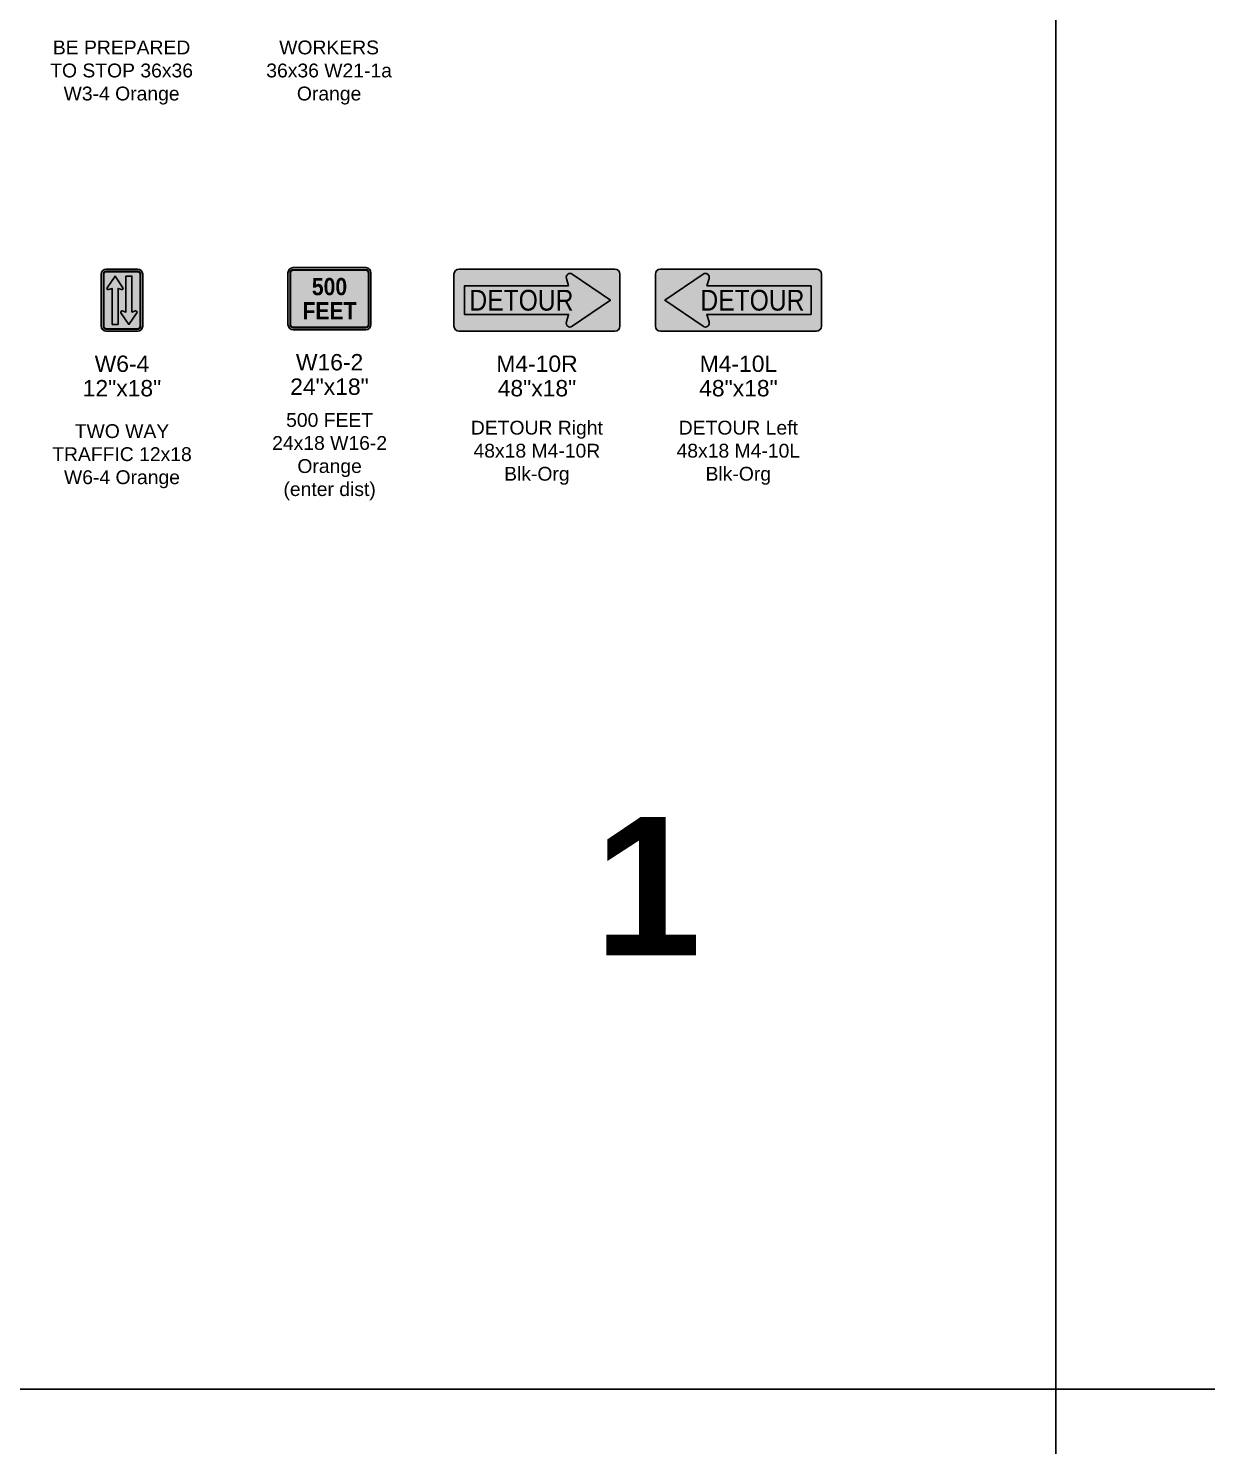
# Model space of a CAD drawing. Header units: inches. Extents: x -32 to 2634, y 197 to 1831.
# Drawn here: x 932.9 to 1273.6, y 997.6 to 1407.7 of the extents above; entities that cross this region are included whole.
import ezdxf
from ezdxf.enums import TextEntityAlignment as Align

# ---------------------------------------------------------------- set-up
doc = ezdxf.new("R2010")
doc.units = ezdxf.units.IN
doc.header["$MEASUREMENT"] = 0
doc.layers.add('NO SHOW', color=252, linetype='Continuous', plot=False)
doc.styles.add('ARIAL', font='arial.ttf')
doc.styles.add('ARIAL BOLD', font='arialbd.ttf')
doc.styles.get("Standard").update_dxf_attribs({"font": 'arial.ttf'})

# ---------------------------------------------------------------- blocks, each defined once
blk = doc.blocks.new('DETOUR Right 48x18 M4-10R Blk-Org')
at = {"true_color": 0x000000}
h = blk.add_hatch(color=18, dxfattribs=at)
edge = h.paths.add_edge_path()
edge.add_line((24, 1.5), (24, 16.5))
edge.add_arc((22.50000000000045, 16.50000000000023), 1.499999999999545, 359.9999999999913, 450.0000000000173)
edge.add_line((22.5, 17.99999999999983), (-22.5, 18))
edge.add_arc((-22.50000000000045, 16.50000000000034), 1.499999999999659, 89.99999999998263, 180.000000000013)
edge.add_line((-24, 16.5), (-24, 1.5))
edge.add_arc((-22.50000000000045, 1.499999999999659), 1.499999999999545, 179.999999999987, 270.0000000000173)
edge.add_line((-22.5, 0), (22.5, 0))
edge.add_arc((22.50000000000045, 1.499999999999659), 1.499999999999659, 269.9999999999827, 360.000000000013)
edge = h.paths.add_edge_path(flags=16)
edge.add_line((-21, 13.125), (9.158862041514567, 13.125))
edge.add_line((9.158862041514567, 13.125), (8.487402924383787, 15.29203434850365))
edge.add_arc((9.562000000000353, 15.62500000000057), 1.125000000000197, 55.65117590031991, 197.2156800160509, ccw=False)
edge.add_line((10.19675852131149, 16.553820014655), (21.25000000000045, 9.000000000000227))
edge.add_line((21.25000000000045, 9.000000000000227), (10.19675852131149, 1.446179985345452))
edge.add_arc((9.562000000000353, 2.374999999999886), 1.124999999999898, 162.7843199839491, 304.3488240996801, ccw=False)
edge.add_line((8.487402924383787, 2.707965651496806), (9.158862041514567, 4.875000000000057))
edge.add_line((9.158862041514567, 4.875000000000057), (-21, 4.875))
edge.add_line((-21, 4.875), (-21, 13.125))
h = blk.add_hatch(color=30)
edge = h.paths.add_edge_path()
edge.add_arc((9.561999999999898, 2.375000000000114), 1.124999999999696, 162.7843199839533, 304.3488240996883)
edge.add_line((10.19675852131104, 1.446179985345964), (21.25000000000045, 9.000000000000227))
edge.add_line((21.25000000000045, 9.000000000000227), (10.19675852131149, 16.553820014655))
edge.add_arc((9.562000000000353, 15.6250000000004), 1.125000000000039, 55.65117590032478, 197.2156800160412)
edge.add_line((8.487402924383332, 15.29203434850353), (9.158862041514567, 13.125))
edge.add_line((9.158862041514567, 13.125), (-21, 13.125))
edge.add_line((-21, 13.125), (-21, 4.875))
edge.add_line((-21, 4.875), (9.158862041514567, 4.875000000000057))
edge.add_line((9.158862041514567, 4.875000000000057), (8.487402924383787, 2.707965651496806))
blk.add_lwpolyline([(22.5, 18), (0, 18), (-22.5, 18, 0.414213562373095), (-24, 16.5), (-24, 9), (-24, 1.5, 0.414213562373095), (-22.5, 0), (0, 0), (22.5, 0, 0.414213562373095), (24, 1.5), (24, 9), (24, 16.5, 0.414213562373095)], format="xyb", close=True)
at = {"color": 30}
blk.add_lwpolyline([(9.158862041514567, 13.125), (-21, 13.125), (-21, 9), (-21, 4.875), (9.158862041514567, 4.875000000000057), (8.487402924383787, 2.707965651496806, 0.710429934122357), (10.19675852131149, 1.446179985345452), (21.25000000000045, 9.000000000000227), (10.19675852131149, 16.553820014655, 0.710429934122357), (8.487402924383787, 15.29203434850365)], format="xyb", close=True, dxfattribs=at)
at = {"color": 18, "true_color": 0x000000, "style": 'ARIAL', "width": 0.85}
blk.add_text('DETOUR', height=6, dxfattribs=at).set_placement((-19.54466463786957, 9), align=Align.MIDDLE_LEFT)
at = {"style": 'ARIAL'}
for tag, p in [('SIGN_NO.', (0, -9.37959391813365)), ('SIGN_DIM', (0, -16.44777537605569))]:
    blk.add_attdef(tag, text='', height=4.731999999999842, dxfattribs=at).set_placement(p, align=Align.MIDDLE)
blk = doc.blocks.new('DETOUR Left 48x18 M4-10L Blk-Org')
at = {"true_color": 0x000000}
h = blk.add_hatch(color=18, dxfattribs=at)
edge = h.paths.add_edge_path()
edge.add_line((-24, 1.5), (-24, 16.5))
edge.add_arc((-22.50000000000045, 16.50000000000023), 1.499999999999545, 89.99999999998272, 180.0000000000087, ccw=False)
edge.add_line((-22.5, 17.99999999999983), (22.5, 18))
edge.add_arc((22.50000000000045, 16.50000000000034), 1.499999999999659, 359.999999999987, 450.0000000000174, ccw=False)
edge.add_line((24, 16.5), (24, 1.5))
edge.add_arc((22.50000000000045, 1.499999999999659), 1.499999999999545, 269.99999999998266, 360.000000000013, ccw=False)
edge.add_line((22.5, 0), (-22.5, 0))
edge.add_arc((-22.50000000000045, 1.499999999999659), 1.499999999999659, 179.999999999987, 270.00000000001734, ccw=False)
edge = h.paths.add_edge_path(flags=16)
edge.add_line((21, 13.125), (-9.158862041514567, 13.125))
edge.add_line((-9.158862041514567, 13.125), (-8.487402924383787, 15.29203434850365))
edge.add_arc((-9.562000000000353, 15.62500000000057), 1.125000000000197, 342.7843199839492, 484.3488240996801)
edge.add_line((-10.19675852131149, 16.553820014655), (-21.25000000000045, 9.000000000000227))
edge.add_line((-21.25000000000045, 9.000000000000227), (-10.19675852131149, 1.446179985345452))
edge.add_arc((-9.562000000000353, 2.374999999999886), 1.124999999999898, 235.6511759003199, 377.2156800160509)
edge.add_line((-8.487402924383787, 2.707965651496806), (-9.158862041514567, 4.875000000000057))
edge.add_line((-9.158862041514567, 4.875000000000057), (21, 4.875))
edge.add_line((21, 4.875), (21, 13.125))
h = blk.add_hatch(color=30)
edge = h.paths.add_edge_path()
edge.add_arc((-9.561999999999898, 2.375000000000114), 1.124999999999696, 235.6511759003117, 377.2156800160467, ccw=False)
edge.add_line((-10.19675852131104, 1.446179985345964), (-21.25000000000045, 9.000000000000227))
edge.add_line((-21.25000000000045, 9.000000000000227), (-10.19675852131149, 16.553820014655))
edge.add_arc((-9.562000000000353, 15.6250000000004), 1.125000000000039, 342.78431998395877, 484.3488240996752, ccw=False)
edge.add_line((-8.487402924383332, 15.29203434850353), (-9.158862041514567, 13.125))
edge.add_line((-9.158862041514567, 13.125), (21, 13.125))
edge.add_line((21, 13.125), (21, 4.875))
edge.add_line((21, 4.875), (-9.158862041514567, 4.875000000000057))
edge.add_line((-9.158862041514567, 4.875000000000057), (-8.487402924383787, 2.707965651496806))
blk.add_lwpolyline([(-22.5, 18), (0, 18), (22.5, 18, -0.414213562373095), (24, 16.5), (24, 9), (24, 1.5, -0.414213562373095), (22.5, 0), (0, 0), (-22.5, 0, -0.414213562373095), (-24, 1.5), (-24, 9), (-24, 16.5, -0.414213562373095)], format="xyb", close=True)
at = {"color": 30}
blk.add_lwpolyline([(-9.158862041514567, 13.125), (21, 13.125), (21, 9), (21, 4.875), (-9.158862041514567, 4.875000000000057), (-8.487402924383787, 2.707965651496806, -0.710429934122357), (-10.19675852131149, 1.446179985345452), (-21.25000000000045, 9.000000000000227), (-10.19675852131149, 16.553820014655, -0.710429934122357), (-8.487402924383787, 15.29203434850365)], format="xyb", close=True, dxfattribs=at)
at = {"color": 18, "true_color": 0x000000, "style": 'ARIAL', "width": 0.85}
blk.add_text('DETOUR', height=6, dxfattribs=at).set_placement((-10.99619484371306, 9), align=Align.MIDDLE_LEFT)
at = {"style": 'ARIAL'}
for tag, p in [('SIGN_NO.', (0, -9.37959391813365)), ('SIGN_DIM', (0, -16.44777537605569))]:
    blk.add_attdef(tag, text='', height=4.731999999999842, dxfattribs=at).set_placement(p, align=Align.MIDDLE)
blk = doc.blocks.new('TWO WAY TRAFFIC 12x18 W6-4 Orange')
h = blk.add_hatch(color=30)
edge = h.paths.add_edge_path()
edge.add_line((-4.5, 0), (4.5, 0))
edge.add_arc((4.5, 1.5), 1.5, 270, 360)
edge.add_line((6, 1.5), (6, 16.5))
edge.add_arc((4.5, 16.5), 1.5, 0, 90)
edge.add_line((4.5, 18), (-4.5, 18))
edge.add_arc((-4.5, 16.5), 1.5, 90, 180)
edge.add_line((-6, 16.5), (-6, 1.5))
edge.add_arc((-4.5, 1.5), 1.5, 180, 270)
at = {"true_color": 0x000000}
h = blk.add_hatch(color=18, dxfattribs=at)
edge = h.paths.add_edge_path()
edge.add_line((-1.125022365306904, 2), (-1.125022365306904, 12.4334239130435))
edge.add_line((-1.125022365306904, 12.4334239130435), (-0.102923966630442, 12.10549508019085))
edge.add_arc((0.002288329519615218, 12.4334239130435), 0.3443935926774306, 252.2117430123084, 394.1400291437498)
edge.add_line((0.2873320397138741, 12.62670358076866), (-2, 16))
edge.add_line((-2, 16), (-4.287332039713647, 12.62670358076844))
edge.add_arc((-4.00228832951916, 12.43342391304373), 0.34439359267735, 145.8599708563341, 287.78825698768)
edge.add_line((-3.897076033369103, 12.10549508019085), (-2.874977634692868, 12.4334239130435))
edge.add_line((-2.874977634692868, 12.4334239130435), (-2.874977634692868, 2))
edge.add_line((-2.874977634692868, 2), (-1.125022365306904, 2))
h = blk.add_hatch(color=18, dxfattribs=at)
edge = h.paths.add_edge_path()
edge.add_line((3.897076033369558, 5.894504919809151), (2.874977634693096, 5.566576086956502))
edge.add_line((2.874977634693096, 5.566576086956502), (2.874977634693096, 16))
edge.add_line((2.874977634693096, 16), (1.125022365307132, 16))
edge.add_line((1.125022365307132, 16), (1.125022365307132, 5.566576086956502))
edge.add_line((1.125022365307132, 5.566576086956502), (0.1029239666306694, 5.894504919809151))
edge.add_arc((-0.00228832951916047, 5.566576086956275), 0.3443935926775777, 72.21174301235601, 214.1400291436659)
edge.add_line((-0.2873320397136467, 5.373296419231565), (2, 2))
edge.add_line((2, 2), (4.287332039713874, 5.373296419231565))
edge.add_arc((4.002288329519615, 5.566576086956502), 0.3443935926772895, 325.8599708562816, 467.7882569876916)
at = {"color": 30}
blk.add_lwpolyline([(4.5, 18), (0, 18), (-4.5, 18, 0.414213562373095), (-6, 16.5), (-6, 9), (-6, 1.5, 0.414213562373095), (-4.5, 0), (0, 0), (4.5, 0, 0.414213562373095), (6, 1.5), (6, 9), (6, 16.5, 0.414213562373095)], format="xyb", close=True, dxfattribs=at)
at = {"color": 18, "true_color": 0x000000, "const_width": 0.625}
blk.add_lwpolyline([(4.5, 17.3125), (-4.5, 17.3125, 0.4142135623730951), (-5.3125, 16.5), (-5.3125, 1.5, 0.4142135623730951), (-4.5, 0.6875), (4.5, 0.6875, 0.4142135623730951), (5.3125, 1.5), (5.3125, 16.5, 0.4142135623730951)], format="xyb", close=True, dxfattribs=at)
at = {"color": 18, "true_color": 0x000000}
for points in [[(-2.874977634692868, 2), (-2, 2), (-1.125022365306904, 2), (-1.125022365306904, 12.4334239130435), (-0.102923966630442, 12.10549508019085, 0.7128210575132619), (0.2873320397138741, 12.62670358076844), (-2, 16), (-4.287332039713647, 12.62670358076844, 0.7128210575132623), (-3.897076033369331, 12.10549508019085), (-2.874977634692868, 12.4334239130435)], [(1.125022365307132, 16), (2, 16), (2.874977634693096, 16), (2.874977634693096, 5.566576086956502), (3.897076033369558, 5.894504919809151, -0.7128210575132619), (4.287332039713874, 5.373296419231565), (2, 2), (-0.2873320397136467, 5.373296419231565, -0.7128210575132623), (0.1029239666306694, 5.894504919809151), (1.125022365307132, 5.566576086956502)]]:
    blk.add_lwpolyline(points, format="xyb", close=True, dxfattribs=at)
at = {"style": 'ARIAL'}
for tag, p in [('SIGN_NO.', (0, -9.37959391813365)), ('SIGN_DIM', (0, -16.44777537605569))]:
    blk.add_attdef(tag, text='', height=4.731999999999842, dxfattribs=at).set_placement(p, align=Align.MIDDLE)
blk = doc.blocks.new('500 FEET 24x18 W16-2 Orange')
h = blk.add_hatch(color=30)
edge = h.paths.add_edge_path()
edge.add_line((12.00000000000023, 1.5), (12.00000000000023, 16.5))
edge.add_arc((10.5, 16.49999999999989), 1.500000000000114, 4.342517325091192e-12, 89.99999999999567)
edge.add_line((10.50000000000023, 18), (-10.49999999999977, 18))
edge.add_arc((-10.49999999999955, 16.49999999999989), 1.500000000000114, 90.00000000000435, 179.9999999999957)
edge.add_line((-11.99999999999977, 16.5), (-11.99999999999977, 1.5))
edge.add_arc((-10.49999999999955, 1.500000000000114), 1.500000000000114, 180.0000000000043, 269.9999999999957)
edge.add_line((-10.49999999999977, 0), (10.50000000000023, 0))
edge.add_arc((10.5, 1.500000000000114), 1.500000000000114, 270.0000000000043, 359.9999999999957)
at = {"color": 30}
blk.add_lwpolyline([(2.273736754432321e-13, 18), (10.50000000000023, 18, -0.414213562373095), (12.00000000000023, 16.5), (12.00000000000023, 9), (12.00000000000023, 1.5, -0.414213562373095), (10.50000000000023, 0), (2.273736754432321e-13, 0), (-10.49999999999977, 0, -0.414213562373095), (-11.99999999999977, 1.5), (-11.99999999999977, 9), (-11.99999999999977, 16.5, -0.414213562373095), (-10.49999999999977, 18)], format="xyb", close=True, dxfattribs=at)
at = {"color": 18, "true_color": 0x000000, "const_width": 0.625}
blk.add_lwpolyline([(-10.49999999999977, 17.3125), (10.50000000000023, 17.3125, -0.4142135623730951), (11.31250000000023, 16.5), (11.31250000000023, 1.5, -0.4142135623730951), (10.50000000000023, 0.6875), (-10.49999999999977, 0.6875, -0.4142135623730951), (-11.31249999999977, 1.5), (-11.31249999999977, 16.5, -0.4142135623730951)], format="xyb", close=True, dxfattribs=at)
at = {"color": 18, "true_color": 0x000000, "style": 'ARIAL BOLD', "width": 0.875}
blk.add_text('FEET', height=5, dxfattribs=at).set_placement((2.273736754432321e-13, 3), align=Align.CENTER)
blk.add_attdef('DISTANCE', text='', height=5, dxfattribs=at).set_placement((2.273736754432321e-13, 10), align=Align.CENTER)
at = {"style": 'ARIAL'}
for tag, p in [('SIGN_NO.', (0.03235563637599626, -9.369477827128094)), ('SIGN_DIM', (2.273736754432321e-13, -16.44777537605569))]:
    blk.add_attdef(tag, text='', height=4.731999999999842, dxfattribs=at).set_placement(p, align=Align.MIDDLE)

msp = doc.modelspace()

# ---------------------------------------------------------------- linework, layer by layer
at = {"layer": 'NO SHOW', "color": 4}
for points in [[(-32.25576145955007, 1013.953509262472), (1229.99423854045, 1013.953509262472), (1229.99423854045, 1830.703509262472), (-32.25576145955007, 1830.703509262472)], [(1229.99423854045, 1013.953509262472), (2492.24423854045, 1013.953509262472), (2492.24423854045, 1830.703509262472), (1229.99423854045, 1830.703509262472)], [(-32.25576145955007, 197.2035092624719), (1229.99423854045, 197.2035092624719), (1229.99423854045, 1013.953509262472), (-32.25576145955007, 1013.953509262472)], [(1229.99423854045, 197.2035092624719), (2492.24423854045, 197.2035092624719), (2492.24423854045, 1013.953509262472), (1229.99423854045, 1013.953509262472)]]:
    msp.add_lwpolyline(points, close=True, dxfattribs=at)

# ---------------------------------------------------------------- block references
for name, p, values in [('TWO WAY TRAFFIC 12x18 W6-4 Orange', (960.0000000000008, 1320), {'SIGN_NO.': 'W6-4', 'SIGN_DIM': '12"x18"'}), ('500 FEET 24x18 W16-2 Orange', (1020, 1320.438055746972), {'SIGN_NO.': 'W16-2', 'SIGN_DIM': '24"x18"', 'DISTANCE': '500'}), ('DETOUR Right 48x18 M4-10R Blk-Org', (1080, 1320), {'SIGN_NO.': 'M4-10R', 'SIGN_DIM': '48"x18"'}), ('DETOUR Left 48x18 M4-10L Blk-Org', (1138.249131651487, 1320), {'SIGN_NO.': 'M4-10L', 'SIGN_DIM': '48"x18"'})]:
    msp.add_blockref(name, p).add_auto_attribs(values)

# ---------------------------------------------------------------- texts
at = {"color": 1, "char_height": 4, "attachment_point": 2}
for s, insert, width in [('BE PREPARED TO STOP 36x36 W3-4 Orange', (959.8927111994875, 1404.13213847236), 41.67349358216364), ('WORKERS 36x36 W21-1a Orange', (1019.892711199488, 1404.13213847236), 41.67349358216364), ('500 FEET 24x18 W16-2 \\POrange\\P(enter dist)', (1020.040372101144, 1296.356037388921), 36.75447950351685), ('TWO WAY TRAFFIC 12x18 W6-4 Orange', (959.9999999999999, 1293.134361460249), 41.67349358216364), ('DETOUR Right 48x18 M4-10R Blk-Org', (1079.964237066496, 1294.13213847236), 41.67349358216364), ('DETOUR Left 48x18 M4-10L Blk-Org', (1138.213368717983, 1294.13213847236), 41.67349358216364)]:
    msp.add_mtext(s, dxfattribs=dict(at, insert=insert, width=width))
at = {"layer": 'NO SHOW', "style": 'ARIAL BOLD'}
msp.add_text('1', height=40, dxfattribs=at).set_placement((1096.497496109856, 1139.492962068624))

doc.saveas('drawing.dxf')
